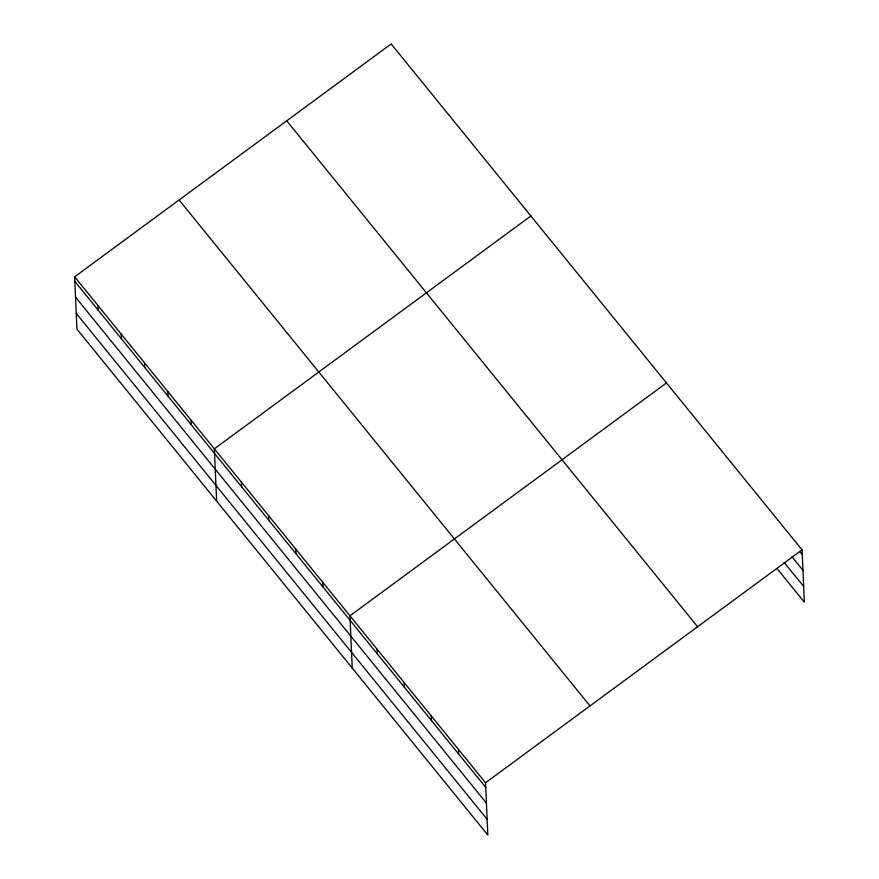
<?xml version="1.0" encoding="UTF-8"?>
<svg xmlns="http://www.w3.org/2000/svg" width="879" height="879" viewBox="0 0 879 879"><rect width="100%" height="100%" fill="white"/><g stroke="black" fill="none" stroke-linecap="round" stroke-linejoin="round"><path stroke-width="1.32" d="M74.649 276.819L485.538 782.76L487.823 835.05L76.934 329.109L74.649 276.819L391.177 43.95L802.066 549.891L804.351 602.181L777.223 568.79M530.883 215.97L214.355 448.839L216.641 501.129M666.469 382.936L349.952 615.805L352.226 668.084M485.538 782.76L802.066 549.891M799.725 551.397L802.263 554.528M791.935 556.682L802.956 570.251M784.167 562.45L803.659 586.458M286.719 120.797L697.607 626.738M179.107 199.972L589.996 705.914M74.858 281.456L485.746 787.397M75.539 297.179L486.428 803.12M76.253 313.385L487.142 819.327M458.42 749.369L458.629 754.006M431.303 715.978L431.501 720.615M404.186 682.587L404.384 687.213M377.069 649.196L377.267 653.822M322.824 582.414L323.032 587.04M295.707 549.012L295.915 553.649M268.589 515.621L268.798 520.258M241.472 482.23L241.67 486.867M191.073 420.173L191.27 424.799M167.79 391.507L167.988 396.132M144.508 362.829L144.705 367.466M121.225 334.163L121.423 338.789M97.932 305.496L98.14 310.122"/></g></svg>
